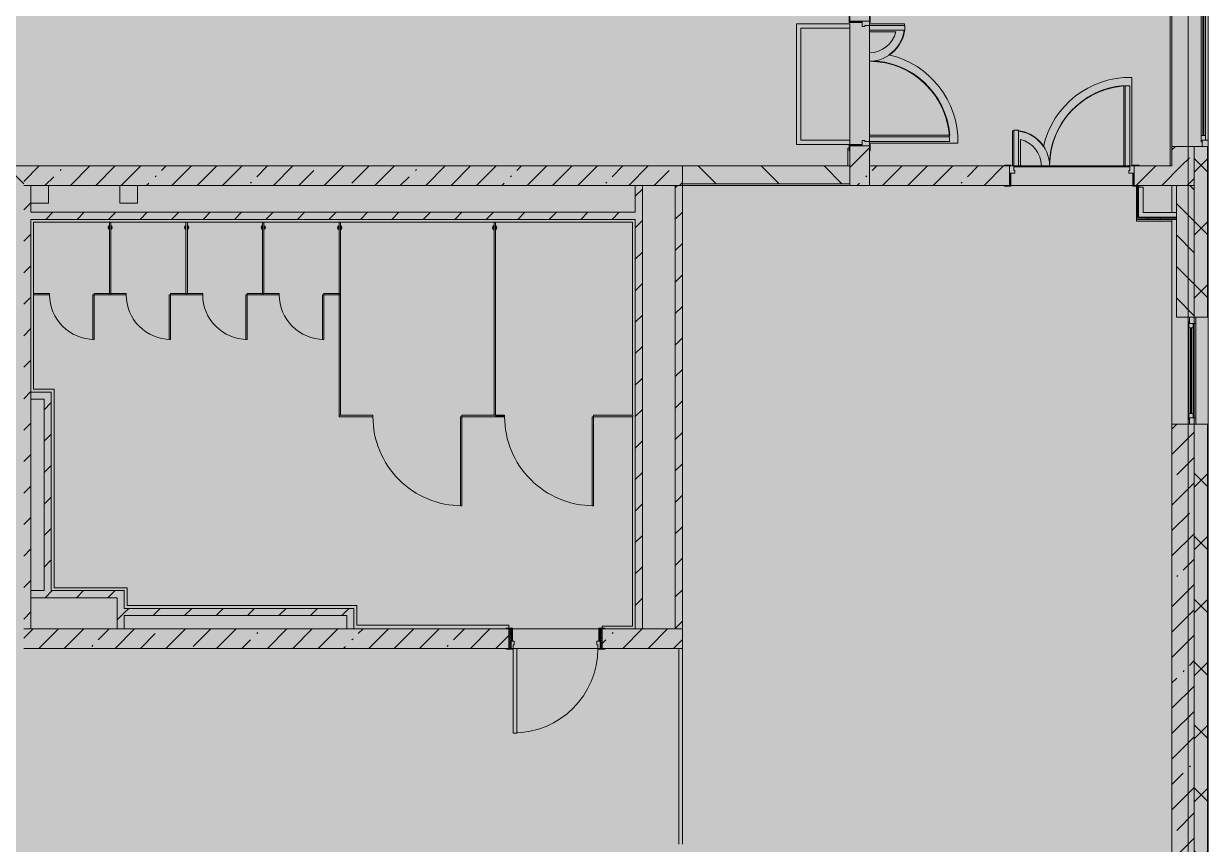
# Model space of a CAD drawing. Header units: millimetres. Extents: x -8624 to 200664, y -8553 to 29000.
# Drawn here: x 111930 to 125238, y 2980 to 12198 of the extents above; entities that cross this region are included whole.
import ezdxf

# ---------------------------------------------------------------- set-up
doc = ezdxf.new("R2010")
doc.units = ezdxf.units.MM
doc.linetypes.add('Осевая', pattern=[15875, 3175, -2381.25, 7937.5, -2381.25])
doc.layers.add('A-DETL-GENF-1', color=7, linetype='Continuous', lineweight=9, true_color=0xc0c0c0, transparency=0.4)
for name, color, linetype, lineweight, true_color in [('A-DOOR-1', 7, 'Continuous', 5, 0xb7b7b7), ('A-DOOR-2', 7, 'Continuous', 5, 0xe2e2e2), ('A-DOOR-3', 7, 'Continuous', 5, 0xaaaaaa), ('A-DOOR-4', 7, 'Continuous', 5, 0x737373), ('A-DOOR-FRAM-1', 7, 'Continuous', 5, 0xe2e2e2), ('A-DOOR-FRAM-2', 7, 'Continuous', 5, 0xb7b7b7), ('A-DOOR-FRAM-3', 7, 'Continuous', 5, 0xaaaaaa), ('A-FLOR-1', 7, 'Continuous', 5, 0xb7b7b7), ('A-GENM-1', 7, 'Continuous', 5, 0x737373), ('A-GENM-2', 7, 'Continuous', 5, 0xe2ddcd), ('A-GLAZ-1', 7, 'Continuous', 5, 0x737373), ('A-WALL-2', 7, 'Continuous', 5, 0x737373), ('A-WALL-3', 7, 'Continuous', 9, 0x737373), ('I-WALL-1', 7, 'Continuous', 5, 0xe7e7e7), ('I-WALL-2', 7, 'Continuous', 5, 0x737373)]:
    doc.layers.add(name, color=color, linetype=linetype, lineweight=lineweight, true_color=true_color)
for name, color, linetype, lineweight in [('A-GLAZ', 7, 'Continuous', 5), ('A-WALL', 7, 'Continuous', 5), ('I-WALL', 7, 'Continuous', 5), ('Оси', 7, 'Continuous', 9), ('Оси-2', 7, 'Осевая', 9)]:
    doc.layers.add(name, color=color, linetype=linetype, lineweight=lineweight)
pattern_1 = [(45, (0, 0), (-176.7767, 176.7767), [])]
pattern_2 = [(45, (0, 0), (-285.1231, 285.1231), []), (45, (285.12, 0), (-285.1231, 285.1231), [504.031, -100.806, 16.764, -84.042])]
pattern_3 = [(45, (0, 0), (-530.33, 530.33), []), (135, (0, 0), (-530.33, -530.33), [])]

# ---------------------------------------------------------------- blocks, each defined once
blk = doc.blocks.new('120_Окно_СКБ_1Ст - 120_Окно_СКБ_1Ст 1200х2500_h_ с форточкой 3-24161067-3_1_3_птичка копия 1')
at = {"layer": 'A-GLAZ-1'}
for p, q in [((-600, -127), (-600, -57)), ((-600, -57), (-530, -57)), ((600, -57), (-600, -57)), ((-530, -127), (-600, -127)), ((-600, -127), (-550, -127)), ((-530, -127), (-550, -127)), ((-550, -127), (-550, -137)), ((-530, -57), (-530, -127)), ((530, -87), (-530, -87)), ((-530, -87), (-530, -127)), ((-480, -137), (-480, -87)), ((-480, -107), (480, -107)), ((480, -117), (-480, -117)), ((480, -137), (480, -87)), ((530, -127), (530, -57)), ((530, -57), (600, -57)), ((530, -127), (530, -87)), ((600, -127), (530, -127)), ((550, -127), (530, -127)), ((550, -127), (600, -127)), ((550, -137), (550, -127)), ((600, -57), (600, -127)), ((-550, -137), (550, -137)), ((550, -137), (-550, -137))]:
    blk.add_line(p, q, dxfattribs=at)
blk = doc.blocks.new('110_Дверь_СКБ_2Ст - Д-5_п_ Из игровой в коридор-32679362-3_1_3_птичка копия 1')
at = {"layer": 'A-DOOR-2'}
for points in [[(612.5, 110), (662.5, 110), (662.5, 1010), (612.5, 1010), (612.5, 184.6)], [(-587.5, 110), (-587.5, 510), (-637.5, 510), (-637.5, 110)], [(712.5, -110), (712.5, 30), (697.5, 30), (697.5, -110)]]:
    blk.add_hatch(color=256, dxfattribs=at).paths.add_polyline_path(points)
h = blk.add_hatch(color=256, dxfattribs=at)
h.paths.add_polyline_path([(652.5, 30), (712.5, 30), (712.5, 110), (662.5, 110), (662.5, 60), (652.5, 60)])
h.paths.add_polyline_path([(-687.5, 30), (-627.5, 30), (-627.5, 60), (-637.5, 60), (-637.5, 110), (-687.5, 110)])
at = {"layer": 'A-DOOR-FRAM-1'}
for points in [[(-672.5, 110), (-672.5, 118), (-742.5, 118), (-742.5, 110)], [(-672.5, -110), (-672.5, 30), (-687.5, 30), (-687.5, -110)], [(767.5, 110), (767.5, 118), (697.5, 118), (697.5, 110)], [(-672.5, -118), (-672.5, -110), (-742.5, -110), (-742.5, -118)], [(767.5, -118), (767.5, -110), (697.5, -110), (697.5, -118)]]:
    blk.add_hatch(color=256, dxfattribs=at).paths.add_polyline_path(points)
at = {"layer": 'A-DOOR-1'}
for p, q in [((662.5, 1010), (612.5, 1010)), ((612.5, 1010), (612.5, 110)), ((662.5, 110), (662.5, 1010)), ((-637.5, 510), (-637.5, 110)), ((-587.5, 510), (-637.5, 510)), ((-587.5, 110), (-587.5, 510)), ((-637.5, 110), (-587.5, 110)), ((612.5, 110), (662.5, 110))]:
    blk.add_line(p, q, dxfattribs=at)
for centre, radius, start, end in [((662.5, 110), 900, 90, 180), ((-637.5, 110), 400, 360, 90)]:
    blk.add_arc(centre, radius, start, end, dxfattribs=at)
at = {"layer": 'A-DOOR-FRAM-2'}
for p, q in [((-672.5, 118), (-742.5, 118)), ((-742.5, 118), (-742.5, 110)), ((-742.5, 110), (-672.5, 110)), ((-637.5, 110), (-687.5, 110)), ((-687.5, 110), (-687.5, 30)), ((-687.5, 30), (-627.5, 30)), ((-672.5, 30), (-687.5, 30)), ((-687.5, 30), (-687.5, -110)), ((-672.5, 110), (-672.5, 118)), ((-672.5, -110), (-672.5, 30)), ((-637.5, 60), (-637.5, 110)), ((-627.5, 60), (-637.5, 60)), ((-627.5, 30), (-627.5, 60)), ((662.5, 60), (652.5, 60)), ((652.5, 60), (652.5, 30)), ((652.5, 30), (712.5, 30)), ((662.5, 110), (662.5, 60)), ((712.5, 110), (662.5, 110)), ((767.5, 118), (697.5, 118)), ((697.5, 118), (697.5, 110)), ((697.5, 110), (767.5, 110)), ((712.5, 30), (697.5, 30)), ((697.5, 30), (697.5, -110)), ((712.5, 30), (712.5, 110)), ((712.5, -110), (712.5, 30)), ((767.5, 110), (767.5, 118)), ((-672.5, -110), (-742.5, -110)), ((-742.5, -110), (-742.5, -118)), ((-742.5, -118), (-672.5, -118)), ((-687.5, -110), (-672.5, -110)), ((-672.5, -118), (-672.5, -110)), ((697.5, -110), (712.5, -110)), ((767.5, -110), (697.5, -110)), ((697.5, -110), (697.5, -118)), ((697.5, -118), (767.5, -118)), ((767.5, -118), (767.5, -110))]:
    blk.add_line(p, q, dxfattribs=at)
blk = doc.blocks.new('110_Дверь_СКБ_2Ст - Д-1_л_Лестничная клетка EIS60 2-32142534-3_1_3_птичка копия 1')
at = {"layer": 'A-DOOR-2'}
for points in [[(612, 110), (662, 110), (662, 1010), (612, 1010), (612, 581)], [(-588, 110), (-588, 510), (-638, 510), (-638, 110)], [(712, -110), (712, 30), (698, 30), (698, -110)]]:
    blk.add_hatch(color=256, dxfattribs=at).paths.add_polyline_path(points)
h = blk.add_hatch(color=256, dxfattribs=at)
h.paths.add_polyline_path([(652, 30), (712, 30), (712, 110), (662, 110), (662, 60), (652, 60)])
h.paths.add_polyline_path([(-688, 30), (-628, 30), (-628, 60), (-638, 60), (-638, 110), (-688, 110)])
at = {"layer": 'A-DOOR-FRAM-1'}
for points in [[(-672, 110), (-672, 118), (-742, 118), (-742, 110)], [(-672, -110), (-672, 30), (-688, 30), (-688, -110)], [(768, 110), (768, 118), (698, 118), (698, 110)], [(-672, -118), (-672, -110), (-742, -110), (-742, -118)], [(768, -118), (768, -110), (698, -110), (698, -118)]]:
    blk.add_hatch(color=256, dxfattribs=at).paths.add_polyline_path(points)
at = {"layer": 'A-DOOR-1'}
for p, q in [((662, 1010), (612, 1010)), ((612, 1010), (612, 110)), ((662, 110), (662, 1010)), ((-638, 510), (-638, 110)), ((-588, 510), (-638, 510)), ((-588, 110), (-588, 510)), ((-638, 110), (-588, 110)), ((612, 110), (662, 110))]:
    blk.add_line(p, q, dxfattribs=at)
for centre, radius, start, end in [((662, 110), 900, 90, 180), ((-638, 110), 400, 360, 90)]:
    blk.add_arc(centre, radius, start, end, dxfattribs=at)
at = {"layer": 'A-DOOR-FRAM-2'}
for p, q in [((-672, 118), (-742, 118)), ((-742, 118), (-742, 110)), ((-742, 110), (-672, 110)), ((-638, 110), (-688, 110)), ((-688, 110), (-688, 30)), ((-688, 30), (-628, 30)), ((-672, 30), (-688, 30)), ((-688, 30), (-688, -110)), ((-672, 110), (-672, 118)), ((-672, -110), (-672, 30)), ((-638, 60), (-638, 110)), ((-628, 60), (-638, 60)), ((-628, 30), (-628, 60)), ((662, 60), (652, 60)), ((652, 60), (652, 30)), ((652, 30), (712, 30)), ((662, 110), (662, 60)), ((712, 110), (662, 110)), ((768, 118), (698, 118)), ((698, 118), (698, 110)), ((698, 110), (768, 110)), ((712, 30), (698, 30)), ((698, 30), (698, -110)), ((712, 30), (712, 110)), ((712, -110), (712, 30)), ((768, 110), (768, 118)), ((-672, -110), (-742, -110)), ((-742, -110), (-742, -118)), ((-742, -118), (-672, -118)), ((-688, -110), (-672, -110)), ((-672, -118), (-672, -110)), ((698, -110), (712, -110)), ((768, -110), (698, -110)), ((698, -110), (698, -118)), ((698, -118), (768, -118)), ((768, -118), (768, -110))]:
    blk.add_line(p, q, dxfattribs=at)
blk = doc.blocks.new('110_Дверь_СКБ_1Ст_Внутренняя1 - Д-7а_л__950x2100h_Туалет-V42-3_1_3_птичка копия 1')
at = {"layer": 'A-DOOR-2'}
h = blk.add_hatch(color=256, dxfattribs=at)
h.paths.add_polyline_path([(487.5, 110), (487.5, 70), (477.5, 70), (477.5, 30), (512.5, 30), (512.5, 110)])
h.paths.add_polyline_path([(-462.5, 110), (-487.5, 110), (-487.5, 30), (-452.5, 30), (-452.5, 70), (-462.5, 70)])
at = {"layer": 'A-DOOR-3'}
h = blk.add_hatch(dxfattribs=at)
h.set_pattern_fill('FP_54', color=256, style=0, pattern_type=2)
h.set_pattern_definition([(135, (1776.41, 174.685), (-14.14214, -14.14214), []), (225, (1776.41, 174.685), (14.14214, -14.14214), [])])
h.paths.add_polyline_path([(537.5, 110), (512.5, 110), (512.5, -110), (537.5, -110)])
at = {"layer": 'A-DOOR-FRAM-1'}
for points in [[(447.5, 1060), (447.5, 110), (487.5, 110), (487.5, 1060)], [(-542.5, 118), (-542.5, 110), (-472.5, 110), (-472.5, 118)], [(-472.5, 30), (-487.5, 30), (-487.5, -110), (-472.5, -110)], [(567.5, 118), (497.5, 118), (497.5, 110), (567.5, 110)], [(512.5, 30), (497.5, 30), (497.5, -110), (512.5, -110)], [(-542.5, -110), (-542.5, -118), (-472.5, -118), (-472.5, -110)], [(567.5, -110), (497.5, -110), (497.5, -118), (567.5, -118)]]:
    blk.add_hatch(color=256, dxfattribs=at).paths.add_polyline_path(points)
at = {"layer": 'A-DOOR-FRAM-3'}
h = blk.add_hatch(dxfattribs=at)
h.set_pattern_fill('FP_55', color=256, style=0, pattern_type=2)
h.set_pattern_definition([(45, (-346.384, 174.685), (-14.1421, 14.1421), []), (135, (-346.384, 174.685), (-14.1421, -14.1421), [])])
h.paths.add_polyline_path([(-487.5, 110), (-512.5, 110), (-512.5, -110), (-487.5, -110)])
at = {"layer": 'A-DOOR-1'}
for p, q in [((487.5, 1060), (447.5, 1060)), ((447.5, 1060), (447.5, 110)), ((487.5, 110), (487.5, 1060)), ((447.5, 110), (487.5, 110))]:
    blk.add_line(p, q, dxfattribs=at)
blk.add_arc((487.5, 110), 950, 90, 180, dxfattribs=at)
at = {"layer": 'A-DOOR-FRAM-2'}
for p, q in [((-472.5, 118), (-542.5, 118)), ((-542.5, 118), (-542.5, 110)), ((-542.5, 110), (-472.5, 110)), ((-487.5, 110), (-512.5, 110)), ((-512.5, 110), (-512.5, -110)), ((-462.5, 110), (-487.5, 110)), ((-487.5, 110), (-487.5, 30)), ((-487.5, -110), (-487.5, 110)), ((-472.5, 110), (-487.5, 110)), ((-487.5, 110), (-487.5, 109)), ((-487.5, 109), (-472.5, 109)), ((-487.5, 30), (-452.5, 30)), ((-472.5, 30), (-487.5, 30)), ((-487.5, 30), (-487.5, -110)), ((-472.5, 110), (-472.5, 118)), ((-472.5, 109), (-472.5, 110)), ((-472.5, -110), (-472.5, 30)), ((-462.5, 70), (-462.5, 110)), ((-452.5, 70), (-462.5, 70)), ((-452.5, 30), (-452.5, 70)), ((487.5, 70), (477.5, 70)), ((477.5, 70), (477.5, 30)), ((477.5, 30), (512.5, 30)), ((487.5, 110), (487.5, 70)), ((512.5, 110), (487.5, 110)), ((567.5, 118), (497.5, 118)), ((497.5, 118), (497.5, 110)), ((512.5, 110), (497.5, 110)), ((497.5, 110), (497.5, 109)), ((497.5, 110), (567.5, 110)), ((497.5, 109), (512.5, 109)), ((512.5, 30), (497.5, 30)), ((497.5, 30), (497.5, -110)), ((512.5, 30), (512.5, 110)), ((537.5, 110), (512.5, 110)), ((512.5, 110), (512.5, -110)), ((512.5, 109), (512.5, 110)), ((512.5, -110), (512.5, 30)), ((537.5, -110), (537.5, 110)), ((567.5, 110), (567.5, 118)), ((-472.5, -110), (-542.5, -110)), ((-542.5, -110), (-542.5, -118)), ((-542.5, -118), (-472.5, -118)), ((-512.5, -110), (-487.5, -110)), ((-487.5, -110), (-472.5, -110)), ((-472.5, -118), (-472.5, -110)), ((497.5, -110), (512.5, -110)), ((567.5, -110), (497.5, -110)), ((497.5, -110), (497.5, -118)), ((497.5, -118), (567.5, -118)), ((512.5, -110), (537.5, -110)), ((567.5, -118), (567.5, -110))]:
    blk.add_line(p, q, dxfattribs=at)
blk = doc.blocks.new('120_Окно_СКБ_2Ст_Фрамуга сверху - 120_Окно_СКБ_2Ст_2300х2500_h_ ДОО 2-24160916-3_1_3_птичка копия 1')
at = {"layer": 'A-GLAZ'}
for p, q in [((-1150, 83), (-1080, 83)), ((1150, 83), (-1150, 83)), ((-1080, 83), (1080, 83)), ((-590, 83), (-520, 83)), ((1080, 83), (1150, 83))]:
    blk.add_line(p, q, dxfattribs=at)
at = {"layer": 'A-GLAZ-1'}
for p, q in [((-1150, 13), (-1150, 78)), ((-1080, 13), (-1150, 13)), ((-1150, 13), (-540, 13)), ((-1080, 78), (-1080, 13)), ((-590, 53), (-1080, 53)), ((-590, 43), (-1080, 43)), ((-1080, 13), (-540, 13)), ((-590, 13), (-590, 78)), ((-520, 13), (-590, 13)), ((-520, 13), (-540, 13)), ((-540, 13), (-540, 3)), ((-540, 3), (1100, 3)), ((1100, 3), (-540, 3)), ((-520, 78), (-520, 13)), ((1080, 53), (-520, 53)), ((-520, 53), (-520, 13)), ((-470, 3), (-470, 53)), ((-470, 33), (1030, 33)), ((1030, 23), (-470, 23)), ((1030, 3), (1030, 53)), ((1080, 13), (1080, 78)), ((1080, 13), (1080, 53)), ((1150, 13), (1080, 13)), ((1100, 13), (1080, 13)), ((1100, 13), (1150, 13)), ((1100, 3), (1100, 13)), ((1150, 78), (1150, 13))]:
    blk.add_line(p, q, dxfattribs=at)
blk = doc.blocks.new('131_Сантехническая перегородка_Дверь 5 - СД-1-V152-3_1_3_птичка копия 1')
at = {"layer": 'A-GENM-2'}
for points in [[(70, 8), (70, -8), (250, -8), (250, 8)], [(750, 8), (750, -8), (930, -8), (930, 8)]]:
    blk.add_hatch(color=256, dxfattribs=at).paths.add_polyline_path(points)
at = {"layer": 'A-DOOR-4'}
for p, q in [((266, 508), (250, 508)), ((250, 8), (250, 508)), ((266, 8), (266, 508)), ((266, 8), (250, 8))]:
    blk.add_line(p, q, dxfattribs=at)
blk.add_arc((250, 8), 500, 360, 90, dxfattribs=at)
at = {"layer": 'A-GENM-1'}
for p, q in [((250, 8), (70, 8)), ((70, 8), (70, -8)), ((250, -8), (250, 8)), ((930, 8), (750, 8)), ((750, 8), (750, -8)), ((930, -8), (930, 8)), ((70, -8), (250, -8)), ((750, -8), (930, -8))]:
    blk.add_line(p, q, dxfattribs=at)
blk = doc.blocks.new('131_Сантехническая перегородка 6 - СП-1-V150-3_1_3_птичка копия 1')
at = {"layer": 'A-GENM-2'}
blk.add_hatch(color=256, dxfattribs=at).paths.add_polyline_path([(800, 8), (0, 8), (0, -8), (800, -8)])
at = {"layer": 'A-GENM-1'}
for p, q in [((800, 8), (0, 8)), ((0, 8), (0, -8)), ((800, -8), (800, 8)), ((0, -8), (800, -8))]:
    blk.add_line(p, q, dxfattribs=at)
at = {"layer": 'A-GENM-1', "flags": 128}
for points in [[(71, 8), (71, 9), (71, 9), (70, 9), (70, 10), (70, 10), (69, 11), (69, 11), (68, 12), (68, 12), (67, 12), (67, 13), (66, 13), (66, 13), (65, 14), (65, 14), (64, 14), (64, 14), (63, 14), (62, 15), (62, 15), (61, 15), (61, 15), (60, 15), (59, 15), (59, 15), (58, 15), (58, 15), (57, 15), (56, 15), (56, 15), (55, 15), (55, 15), (54, 14), (54, 14), (53, 14), (52, 14), (52, 13), (51, 13), (51, 13), (50, 13), (50, 12), (49, 12), (49, 11), (48, 11), (48, 11), (48, 10), (47, 10), (47, 9), (46, 9), (46, 8), (46, 8)], [(46, -8), (46, -9), (47, -9), (47, -9), (47, -10), (48, -10), (48, -11), (49, -11), (49, -12), (50, -12), (50, -12), (51, -13), (51, -13), (52, -13), (52, -14), (53, -14), (53, -14), (54, -14), (54, -14), (55, -15), (56, -15), (56, -15), (57, -15), (57, -15), (58, -15), (59, -15), (59, -15), (60, -15), (60, -15), (61, -15), (62, -15), (62, -15), (63, -15), (63, -14), (64, -14), (64, -14), (65, -14), (66, -13), (66, -13), (67, -13), (67, -13), (68, -12), (68, -12), (69, -11), (69, -11), (69, -11), (70, -10), (70, -10), (71, -9), (71, -9), (71, -8), (71, -8)]]:
    blk.add_lwpolyline(points, dxfattribs=at)
at = {"layer": 'A-GENM-1'}
for radius, start, end in [(24.6, 19.9113, 160.0887), (17.6, 45, 135), (17.6, 45, 135), (15.1, 45, 135), (24.6, 199.9113, 340.0887), (17.6, 225, 315), (17.6, 225, 315), (15.1, 225, 315)]:
    blk.add_arc((59, 0), radius, start, end, dxfattribs=at)
blk = doc.blocks.new('131_Сантехническая перегородка 7 - СП-1-V149-3_1_3_птичка копия 1')
at = {"layer": 'A-GENM-2'}
blk.add_hatch(color=256, dxfattribs=at).paths.add_polyline_path([(2166, 8), (-4, 8), (-4, -8), (2166, -8)])
at = {"layer": 'A-GENM-1'}
for p, q in [((2166, 8), (-4, 8)), ((-4, 8), (-4, -8)), ((2166, -8), (2166, 8)), ((-4, -8), (2166, -8))]:
    blk.add_line(p, q, dxfattribs=at)
at = {"layer": 'A-GENM-1', "flags": 128}
for points in [[(71, 8), (71, 9), (71, 9), (70, 9), (70, 10), (70, 10), (69, 11), (69, 11), (68, 12), (68, 12), (67, 12), (67, 13), (66, 13), (66, 13), (65, 14), (65, 14), (64, 14), (64, 14), (63, 14), (62, 15), (62, 15), (61, 15), (61, 15), (60, 15), (59, 15), (59, 15), (58, 15), (58, 15), (57, 15), (56, 15), (56, 15), (55, 15), (55, 15), (54, 14), (54, 14), (53, 14), (52, 14), (52, 13), (51, 13), (51, 13), (50, 13), (50, 12), (49, 12), (49, 11), (48, 11), (48, 11), (48, 10), (47, 10), (47, 9), (46, 9), (46, 8), (46, 8)], [(46, -8), (46, -9), (47, -9), (47, -9), (47, -10), (48, -10), (48, -11), (49, -11), (49, -12), (50, -12), (50, -12), (51, -13), (51, -13), (52, -13), (52, -14), (53, -14), (53, -14), (54, -14), (54, -14), (55, -15), (56, -15), (56, -15), (57, -15), (57, -15), (58, -15), (59, -15), (59, -15), (60, -15), (60, -15), (61, -15), (62, -15), (62, -15), (63, -15), (63, -14), (64, -14), (64, -14), (65, -14), (66, -13), (66, -13), (67, -13), (67, -13), (68, -12), (68, -12), (69, -11), (69, -11), (69, -11), (70, -10), (70, -10), (71, -9), (71, -9), (71, -8), (71, -8)]]:
    blk.add_lwpolyline(points, dxfattribs=at)
at = {"layer": 'A-GENM-1'}
for radius, start, end in [(24.6, 19.9113, 160.0887), (17.6, 45, 135), (17.6, 45, 135), (15.1, 45, 135), (24.6, 199.9113, 340.0887), (17.6, 225, 315), (17.6, 225, 315), (15.1, 225, 315)]:
    blk.add_arc((59, 0), radius, start, end, dxfattribs=at)
blk = doc.blocks.new('131_Сантехническая перегородка_Дверь МГН - СД-1-V151-3_1_3_птичка копия 1')
at = {"layer": 'A-GENM-2'}
for points in [[(-370, 8), (-370, -8), (10, -8), (10, 8), (-359, 8)], [(1010, 8), (1010, -8), (1390, -8), (1390, 8)]]:
    blk.add_hatch(color=256, dxfattribs=at).paths.add_polyline_path(points)
at = {"layer": 'A-DOOR-4'}
for p, q in [((10, 1008), (26, 1008)), ((10, 8), (10, 1008)), ((26, 8), (26, 1008)), ((10, 8), (26, 8))]:
    blk.add_line(p, q, dxfattribs=at)
blk.add_arc((10, 8), 1000, 360, 90, dxfattribs=at)
at = {"layer": 'A-GENM-1'}
for p, q in [((10, 8), (-370, 8)), ((-370, 8), (-370, -8)), ((10, -8), (10, 8)), ((1390, 8), (1010, 8)), ((1010, 8), (1010, -8)), ((1390, -8), (1390, 8)), ((-370, -8), (10, -8)), ((1010, -8), (1390, -8))]:
    blk.add_line(p, q, dxfattribs=at)
blk = doc.blocks.new('131_Сантехническая перегородка_Дверь МГН 2 - СД-1-V153-3_1_3_птичка копия 1')
at = {"layer": 'A-GENM-2'}
for points in [[(-430, 8), (-430, -8), (10, -8), (10, 8)], [(1010, 8), (1010, -8), (1110, -8), (1110, 8)]]:
    blk.add_hatch(color=256, dxfattribs=at).paths.add_polyline_path(points)
at = {"layer": 'A-DOOR-4'}
for p, q in [((10, 1008), (26, 1008)), ((10, 8), (10, 1008)), ((26, 8), (26, 1008)), ((10, 8), (26, 8))]:
    blk.add_line(p, q, dxfattribs=at)
blk.add_arc((10, 8), 1000, 360, 90, dxfattribs=at)
at = {"layer": 'A-GENM-1'}
for p, q in [((10, 8), (-430, 8)), ((-430, 8), (-430, -8)), ((10, -8), (10, 8)), ((1110, 8), (1010, 8)), ((1010, 8), (1010, -8)), ((1110, -8), (1110, 8)), ((-430, -8), (10, -8)), ((1010, -8), (1110, -8))]:
    blk.add_line(p, q, dxfattribs=at)

msp = doc.modelspace()

# ---------------------------------------------------------------- hatches: boundary and pattern name
at = {"layer": 'A-DETL-GENF-1'}
msp.add_hatch(color=256, dxfattribs=at).paths.add_polyline_path([(120684.4, -258), (125233, -258), (125233, 21479), (93333, 21479), (93333, 27379), (84570, 27379), (84570, 10208.3), (89210, 10208.3), (89210, -258), (119801.7, -258)])
at = {"layer": 'A-WALL'}
h = msp.add_hatch(dxfattribs=at)
h.set_pattern_fill('FP_27', color=256, style=0, pattern_type=2)
h.set_pattern_definition([(45, (0, 0), (-353.5534, 353.5534), []), (135, (0, 0), (-353.5534, -353.5534), [])])
h.paths.add_polyline_path([(125221.3, -250), (125230, -250), (125230, 7700), (125080, 7700), (125080, -250), (125205.5, -250)])
h.paths.add_polyline_path([(125080, 8900), (125230, 8900), (125230, 10820), (125080, 10820), (125080, 9535.9)])
h.paths.add_polyline_path([(125080, 13120), (125230, 13120), (125230, 21400), (125080, 21400), (125080, 16368.2)])
h = msp.add_hatch(dxfattribs=at)
h.set_pattern_fill('FP_25', color=256, style=0, pattern_type=2)
h.set_pattern_definition([(135, (0, 0), (-176.7767, -176.7767), [])])
h.paths.add_polyline_path([(125080, 8900), (125080, 10380), (124880, 10380), (124880, 8900)])
at = {"layer": 'I-WALL'}
h = msp.add_hatch(dxfattribs=at)
h.set_pattern_fill('FP_23', color=256, style=0, pattern_type=2)
h.set_pattern_definition(pattern_2)
h.paths.add_polyline_path([(124830, 10600), (125080, 10600), (125080, 10820), (124830, 10820), (124830, 10674.6)])
h.paths.add_polyline_path([(125080, 13120), (125080, 21400), (124830, 21400), (124830, 13120)])
h = msp.add_hatch(dxfattribs=at)
h.set_pattern_fill('FP_23', color=256, style=0, pattern_type=2)
h.set_pattern_definition(pattern_2)
h.paths.add_polyline_path([(121210, 10380), (121430, 10380), (121430, 10825), (121210, 10825), (121210, 10400)])
h.paths.add_polyline_path([(121380, 12225), (121430, 12225), (121430, 13400), (121210, 13400), (121210, 12225), (121350, 12225)])
h.paths.add_polyline_path([(121210, 13900), (121430, 13900), (121430, 18600), (121210, 18600), (121210, 14090.7)])
h.paths.add_polyline_path([(121429.6, 19100), (121430, 19100), (121430, 19110), (121210, 19110), (121210, 19100)])
h = msp.add_hatch(dxfattribs=at)
h.set_pattern_fill('FP_26', color=256, style=0, pattern_type=2)
h.set_pattern_definition([(135, (0, 0), (-353.5534, -353.5534), [])])
h.paths.add_polyline_path([(121210, 10400), (121210, 10600), (119330, 10600), (119330, 10400), (120684.4, 10400)])
h.paths.add_polyline_path([(107705, 10400), (107705, 10600), (107350, 10600), (107350, 10400), (107650, 10400)])
h.paths.add_polyline_path([(109750, 10400), (110230, 10400), (110230, 10600), (109105, 10600), (109105, 10400), (109670, 10400)])
h.paths.add_polyline_path([(111857.6, 10400), (111930, 10400), (111930, 10600), (111180, 10600), (111180, 10400), (111210, 10400)])
h = msp.add_hatch(dxfattribs=at)
h.set_pattern_fill('FP_23', color=256, style=0, pattern_type=2)
h.set_pattern_definition(pattern_2)
h.paths.add_polyline_path([(119330, 10380), (119330, 10600), (111930, 10600), (111930, 10380), (118919, 10380)])
h = msp.add_hatch(dxfattribs=at)
h.set_pattern_fill('FP_23', color=256, style=0, pattern_type=2)
h.set_pattern_definition(pattern_2)
h.paths.add_polyline_path([(125080, 10380), (125080, 10600), (124405, 10600), (124405, 10380), (124880, 10380)])
h.paths.add_polyline_path([(121430, 10380), (123005, 10380), (123005, 10600), (121430, 10600)])
h = msp.add_hatch(dxfattribs=at)
h.set_pattern_fill('FP_28', color=256, style=0, pattern_type=2)
h.set_pattern_definition(pattern_1)
h.paths.add_polyline_path([(112010, 5400), (112010, 10380), (111930, 10380), (111930, 5400)])
h = msp.add_hatch(dxfattribs=at)
h.set_pattern_fill('FP_28', color=256, style=0, pattern_type=2)
h.set_pattern_definition(pattern_1)
h.paths.add_polyline_path([(118800, 5400), (118880, 5400), (118880, 10380), (118800, 10380), (118800, 6119.8)])
h = msp.add_hatch(dxfattribs=at)
h.set_pattern_fill('FP_28', color=256, style=0, pattern_type=2)
h.set_pattern_definition(pattern_1)
h.paths.add_polyline_path([(119330, 5400), (119330, 10380), (119250, 10380), (119250, 5400)])
h = msp.add_hatch(dxfattribs=at)
h.set_pattern_fill('FP_112', color=256, style=0, pattern_type=2)
h.set_pattern_definition(pattern_3)
h.paths.add_polyline_path([(124442.5, 10000), (124442.5, 10360), (124430, 10360), (124430, 10000)])
h = msp.add_hatch(dxfattribs=at)
h.set_pattern_fill('FP_112', color=256, style=0, pattern_type=2)
h.set_pattern_definition(pattern_3)
h.paths.add_polyline_path([(124455, 10012.5), (124455, 10360), (124442.5, 10360), (124442.5, 10012.5)])
h = msp.add_hatch(dxfattribs=at)
h.set_pattern_fill('FP_28', color=256, style=0, pattern_type=2)
h.set_pattern_definition(pattern_1)
h.paths.add_polyline_path([(113622.9, 10000), (118800, 10000), (118800, 10080), (112010, 10080), (112010, 10000), (112740.3, 10000)])
h = msp.add_hatch(dxfattribs=at)
h.set_pattern_fill('FP_112', color=256, style=0, pattern_type=2)
h.set_pattern_definition(pattern_3)
h.paths.add_polyline_path([(124442.5, 10000), (124880, 10000), (124880, 10012.5), (124442.5, 10012.5)])
h = msp.add_hatch(dxfattribs=at)
h.set_pattern_fill('FP_112', color=256, style=0, pattern_type=2)
h.set_pattern_definition(pattern_3)
h.paths.add_polyline_path([(124880, 10012.5), (124880, 10025), (124455, 10025), (124455, 10012.5), (124505, 10012.5)])
h = msp.add_hatch(dxfattribs=at)
h.set_pattern_fill('FP_28', color=256, style=0, pattern_type=2)
h.set_pattern_definition(pattern_1)
h.paths.add_polyline_path([(112240, 5830), (112240, 7980), (112160, 7980), (112160, 5830)])
h = msp.add_hatch(dxfattribs=at)
h.set_pattern_fill('FP_23', color=256, style=0, pattern_type=2)
h.set_pattern_definition(pattern_2)
h.paths.add_polyline_path([(125001.1, -100), (125080, -100), (125080, 7700), (124830, 7700), (124830, -100)])
h = msp.add_hatch(dxfattribs=at)
h.set_pattern_fill('FP_28', color=256, style=0, pattern_type=2)
h.set_pattern_definition(pattern_1)
h.paths.add_polyline_path([(111857.6, 6620), (111930, 6620), (111930, 6700), (111230, 6700), (111230, 6620), (111260, 6620)])
h.paths.add_polyline_path([(110092.2, 6620), (110280, 6620), (110280, 6700), (109750, 6700), (109750, 6620)])
h = msp.add_hatch(dxfattribs=at)
h.set_pattern_fill('FP_28', color=256, style=0, pattern_type=2)
h.set_pattern_definition(pattern_1)
h.paths.add_polyline_path([(112980, 5750), (112980, 5830), (112010, 5830), (112010, 5750)])
h = msp.add_hatch(dxfattribs=at)
h.set_pattern_fill('FP_28', color=256, style=0, pattern_type=2)
h.set_pattern_definition(pattern_1)
h.paths.add_polyline_path([(112980, 5400), (113060, 5400), (113060, 5830), (112980, 5830), (112980, 5750)])
h = msp.add_hatch(dxfattribs=at)
h.set_pattern_fill('FP_28', color=256, style=0, pattern_type=2)
h.set_pattern_definition(pattern_1)
h.paths.add_polyline_path([(115560, 5550), (115560, 5630), (113060, 5630), (113060, 5550), (113622.9, 5550)])
h = msp.add_hatch(dxfattribs=at)
h.set_pattern_fill('FP_28', color=256, style=0, pattern_type=2)
h.set_pattern_definition(pattern_1)
h.paths.add_polyline_path([(115640, 5400), (115640, 5630), (115560, 5630), (115560, 5400)])
h = msp.add_hatch(dxfattribs=at)
h.set_pattern_fill('FP_23', color=256, style=0, pattern_type=2)
h.set_pattern_definition(pattern_2)
h.paths.add_polyline_path([(119330, 5180), (119330, 5400), (118430, 5400), (118430, 5180), (119290, 5180)])
h.paths.add_polyline_path([(111930, 5180), (117380, 5180), (117380, 5400), (111930, 5400)])
at = {"layer": 'I-WALL-1'}
for points in [[(124505, 10025), (124505, 10360), (124455, 10360), (124455, 10025)], [(124880, 10025), (124880, 10075), (124505, 10075), (124505, 10025)]]:
    msp.add_hatch(color=256, dxfattribs=at).paths.add_polyline_path(points)

# ---------------------------------------------------------------- linework, layer by layer
at = {"layer": 'A-FLOR-1'}
for p, q in [((124809, 10600), (124809, 13450)), ((120610, 12197.6), (120610, 10840)), ((121210, 12197.6), (120610, 12197.6)), ((120660, 10890), (120660, 12147.6)), ((120660, 12147.6), (121210, 12147.6)), ((121210, 12147.6), (121210, 12197.6)), ((121824.7, 12197.6), (121430.3, 12197.6)), ((121430.3, 12197.6), (121430.3, 12175)), ((121430.3, 12125), (121430.3, 12107.6)), ((121430.3, 12107.6), (121727.4, 12107.6)), ((121430.3, 11871.4), (121430.3, 11781.4)), ((124377.8, 10600), (124377.8, 11594.3)), ((124287.8, 11501.8), (124287.8, 10599.5)), ((122332.6, 10946.4), (121430.3, 10946.4)), ((121430.3, 10946.4), (121430.3, 10925)), ((123036.7, 10993.9), (123036.7, 10600)), ((120610, 10840), (121202, 10840)), ((121210, 10890), (120660, 10890)), ((121189, 10800), (121202, 10800)), ((121189, 10600), (121189, 10800)), ((121210, 10840), (121210, 10890)), ((121430.3, 10875), (121430.3, 10856.4)), ((121430.3, 10856.4), (122425.1, 10856.4)), ((123126.7, 10599.5), (123126.7, 10896.6)), ((123055, 10599.5), (123126.7, 10599.5)), ((123055, 10590), (124355, 10590)), ((123362.8, 10599.5), (123452.8, 10599.5)), ((124287.8, 10599.5), (124355, 10599.5)), ((112210, 10380), (112210, 10180)), ((113010, 10180), (113010, 10380)), ((113210, 10380), (113210, 10180)), ((121210, 10380), (119330, 10380)), ((124430, 10360), (124430, 10372)), ((112210, 10180), (112010, 10180)), ((113210, 10180), (113010, 10180)), ((124430, 9980), (124430, 10000)), ((115473, 9969), (112041, 9969)), ((112041, 9969), (112041, 9168)), ((117213.5, 9969), (115489, 9969)), ((118769, 9969), (117229.5, 9969)), ((118769, 7799), (118769, 9969)), ((124830, 9980), (124430, 9980)), ((112041, 9152), (112041, 8091)), ((112041, 8091), (112271, 8091)), ((112271, 8091), (112271, 5861)), ((118769, 5431), (118769, 7783)), ((112271, 5861), (113091, 5861)), ((113091, 5861), (113091, 5661)), ((113091, 5661), (115671, 5661)), ((115671, 5661), (115671, 5441)), ((115671, 5441), (117380, 5441)), ((117380, 5441), (117380, 5408)), ((118430, 5408), (118430, 5431)), ((118430, 5431), (118769, 5431))]:
    msp.add_line(p, q, dxfattribs=at)
for centre, radius, start, end in [((121430.3, 12176.4), 395, 303.54048, 352.50848), ((121430.3, 12176.4), 395, 359.78737, 3.07201), ((121430.3, 12176.4), 305, 270, 346.9573), ((121430.3, 10876.4), 995, 358.8489, 77.32946), ((121430.3, 10876.4), 905, 4.43687, 90), ((124357.8, 10599.5), 995, 88.8489, 167.32946), ((124357.8, 10599.5), 905, 94.43687, 180), ((123057.8, 10599.5), 395, 90.40773, 93.07201), ((123057.8, 10599.5), 395, 33.54048, 83.14192), ((123057.8, 10599.5), 305, 0, 76.9573)]:
    msp.add_arc(centre, radius, start, end, dxfattribs=at)
at = {"layer": 'A-WALL'}
msp.add_line((125238, -258), (125238, 21558), dxfattribs=at)
at = {"layer": 'A-WALL-2'}
for p, q in [((125233, 10820), (125080, 10820)), ((125080, 10600), (125080, 10380)), ((124880, 10380), (124880, 8900)), ((124880, 8900), (125080, 8900)), ((125080, 8900), (125233, 8900)), ((125080, 8900), (125080, -100)), ((125233, 7700), (125080, 7700))]:
    msp.add_line(p, q, dxfattribs=at)
at = {"layer": 'A-WALL-3'}
for p, q in [((125080, 10820), (125080, 10600)), ((125080, 10600), (125080, 10820)), ((125230, 8900), (125230, 10820)), ((125233, 8900), (125233, 10820)), ((119330, 10600), (119330, 10400)), ((121210, 10400), (121210, 10600)), ((112010, 10380), (111930, 10380)), ((124442.5, 10012.5), (124442.5, 10360)), ((124455, 10025), (124455, 10360)), ((125080, 10380), (124880, 10380)), ((125080, 10380), (125080, 8900)), ((125080, 8900), (125080, 10380)), ((124880, 10012.5), (124442.5, 10012.5)), ((124880, 10025), (124455, 10025)), ((125230, -250), (125230, 7700)), ((125233, -253), (125233, 7700)), ((111930, 5400), (112010, 5400)), ((118800, 5400), (118880, 5400)), ((119250, 5400), (119330, 5400)), ((119330, 5180), (119290, 5180))]:
    msp.add_line(p, q, dxfattribs=at)
at = {"layer": 'I-WALL-2'}
for p, q in [((124830, 18850), (124830, 10600)), ((121210, 10890), (121210, 12147.6)), ((121430, 12125), (121430, 10925)), ((125080, 10820), (124830, 10820)), ((121210, 10770), (121210, 10600)), ((121430, 10380), (121430, 10770)), ((121210, 10600), (111210, 10600)), ((122950, 10600), (121430, 10600)), ((123126.7, 10600), (123362.8, 10600)), ((123452, 10600), (124287.8, 10600)), ((124830, 10600), (124460, 10600)), ((125080, 10380), (125080, 10600)), ((119330, 10400), (121210, 10400)), ((119330, 2980), (119330, 10400)), ((121210, 10400), (121210, 10380)), ((112010, 10080), (112010, 10380)), ((112010, 10380), (119330, 10380)), ((118800, 10380), (118800, 10080)), ((118880, 5400), (118880, 10380)), ((119250, 10380), (119250, 5400)), ((121210, 10380), (122950, 10380)), ((124390, 10380), (123020, 10380)), ((124430, 10360), (124430, 10000)), ((124505, 10360), (124430, 10360)), ((124460, 10380), (124880, 10380)), ((124505, 10075), (124505, 10360)), ((124830, 10075), (124830, 10380)), ((118800, 10080), (112010, 10080)), ((112010, 5400), (112010, 10000)), ((112010, 10000), (118800, 10000)), ((118800, 10000), (118800, 5400)), ((124430, 10000), (124880, 10000)), ((124880, 10075), (124505, 10075)), ((124830, 10000), (124830, 150)), ((125080, 8900), (125080, 7701)), ((112240, 8060), (112010, 8060)), ((112240, 5830), (112240, 8060)), ((112010, 7980), (112160, 7980)), ((112160, 7980), (112160, 5830)), ((124830, 7701), (125080, 7701)), ((125080, 7700), (124830, 7700)), ((125080, -100), (125080, 7700)), ((112160, 5830), (112010, 5830)), ((112010, 5750), (112980, 5750)), ((113060, 5830), (112240, 5830)), ((112980, 5750), (112980, 5400)), ((113060, 5630), (113060, 5830)), ((115640, 5630), (113060, 5630)), ((115640, 5400), (115640, 5630)), ((113060, 5550), (115560, 5550)), ((113060, 5400), (113060, 5550)), ((115560, 5550), (115560, 5400)), ((117350, 5400), (112010, 5400)), ((117420, 5400), (118390, 5400)), ((118800, 5400), (118460, 5400)), ((119250, 5400), (118880, 5400)), ((111930, 5180), (117350, 5180)), ((118380, 5180), (117470, 5180)), ((118460, 5180), (119290, 5180)), ((119290, 5180), (119290, 2980))]:
    msp.add_line(p, q, dxfattribs=at)
at = {"layer": 'Оси'}
for p, q in [((125010, 10029.8), (125010, 21915.1)), ((125010, -1906.3), (125010, 9979))]:
    msp.add_line(p, q, dxfattribs=at)
at = {"layer": 'Оси-2'}
msp.add_line((125010, 9979), (125010, 10029.8), dxfattribs=at)

# ---------------------------------------------------------------- block references
at = {"layer": 'A-DOOR-1'}
for name, p, rotation in [('110_Дверь_СКБ_2Ст - Д-1_л_Лестничная клетка EIS60 2-32142534-3_1_3_птичка копия 1', (121320, 11537.5), 269.9999999999998), ('110_Дверь_СКБ_1Ст_Внутренняя1 - Д-7а_л__950x2100h_Туалет-V42-3_1_3_птичка копия 1', (117917.5, 5290), 180)]:
    msp.add_blockref(name, p, dxfattribs=dict(at, rotation=rotation))
msp.add_blockref('110_Дверь_СКБ_2Ст - Д-5_п_ Из игровой в коридор-32679362-3_1_3_птичка копия 1', (123692.5, 10490), dxfattribs=at)
at = {"layer": 'A-GENM-1'}
for name, p, rotation in [('131_Сантехническая перегородка 6 - СП-1-V150-3_1_3_птичка копия 1', (112901, 9968), 270.0000000000007), ('131_Сантехническая перегородка 6 - СП-1-V150-3_1_3_птичка копия 1', (113761, 9968), 270.0000000000007), ('131_Сантехническая перегородка 6 - СП-1-V150-3_1_3_птичка копия 1', (114621, 9968), 270.0000000000007), ('131_Сантехническая перегородка 7 - СП-1-V149-3_1_3_птичка копия 1', (115481, 9964.9), 269.9999999999999), ('131_Сантехническая перегородка 7 - СП-1-V149-3_1_3_птичка копия 1', (117221.5, 9964.9), 269.9999999999999), ('131_Сантехническая перегородка_Дверь 5 - СД-1-V152-3_1_3_птичка копия 1', (112971, 9160), 180), ('131_Сантехническая перегородка_Дверь 5 - СД-1-V152-3_1_3_птичка копия 1', (113831, 9160), 180), ('131_Сантехническая перегородка_Дверь 5 - СД-1-V152-3_1_3_птичка копия 1', (114691, 9160), 180), ('131_Сантехническая перегородка_Дверь 5 - СД-1-V152-3_1_3_птичка копия 1', (115551, 9160), 180), ('131_Сантехническая перегородка_Дверь МГН - СД-1-V151-3_1_3_птичка копия 1', (116863, 7791), 180), ('131_Сантехническая перегородка_Дверь МГН 2 - СД-1-V153-3_1_3_птичка копия 1', (118343, 7791), 180)]:
    msp.add_blockref(name, p, dxfattribs=dict(at, rotation=rotation))
at = {"layer": 'A-GLAZ-1', "rotation": 269.9999999999999}
for name, p in [('120_Окно_СКБ_2Ст_Фрамуга сверху - 120_Окно_СКБ_2Ст_2300х2500_h_ ДОО 2-24160916-3_1_3_птичка копия 1', (125155, 11970)), ('120_Окно_СКБ_1Ст - 120_Окно_СКБ_1Ст 1200х2500_h_ с форточкой 3-24161067-3_1_3_птичка копия 1', (125155, 8300))]:
    msp.add_blockref(name, p, dxfattribs=at)

doc.saveas('drawing.dxf')
